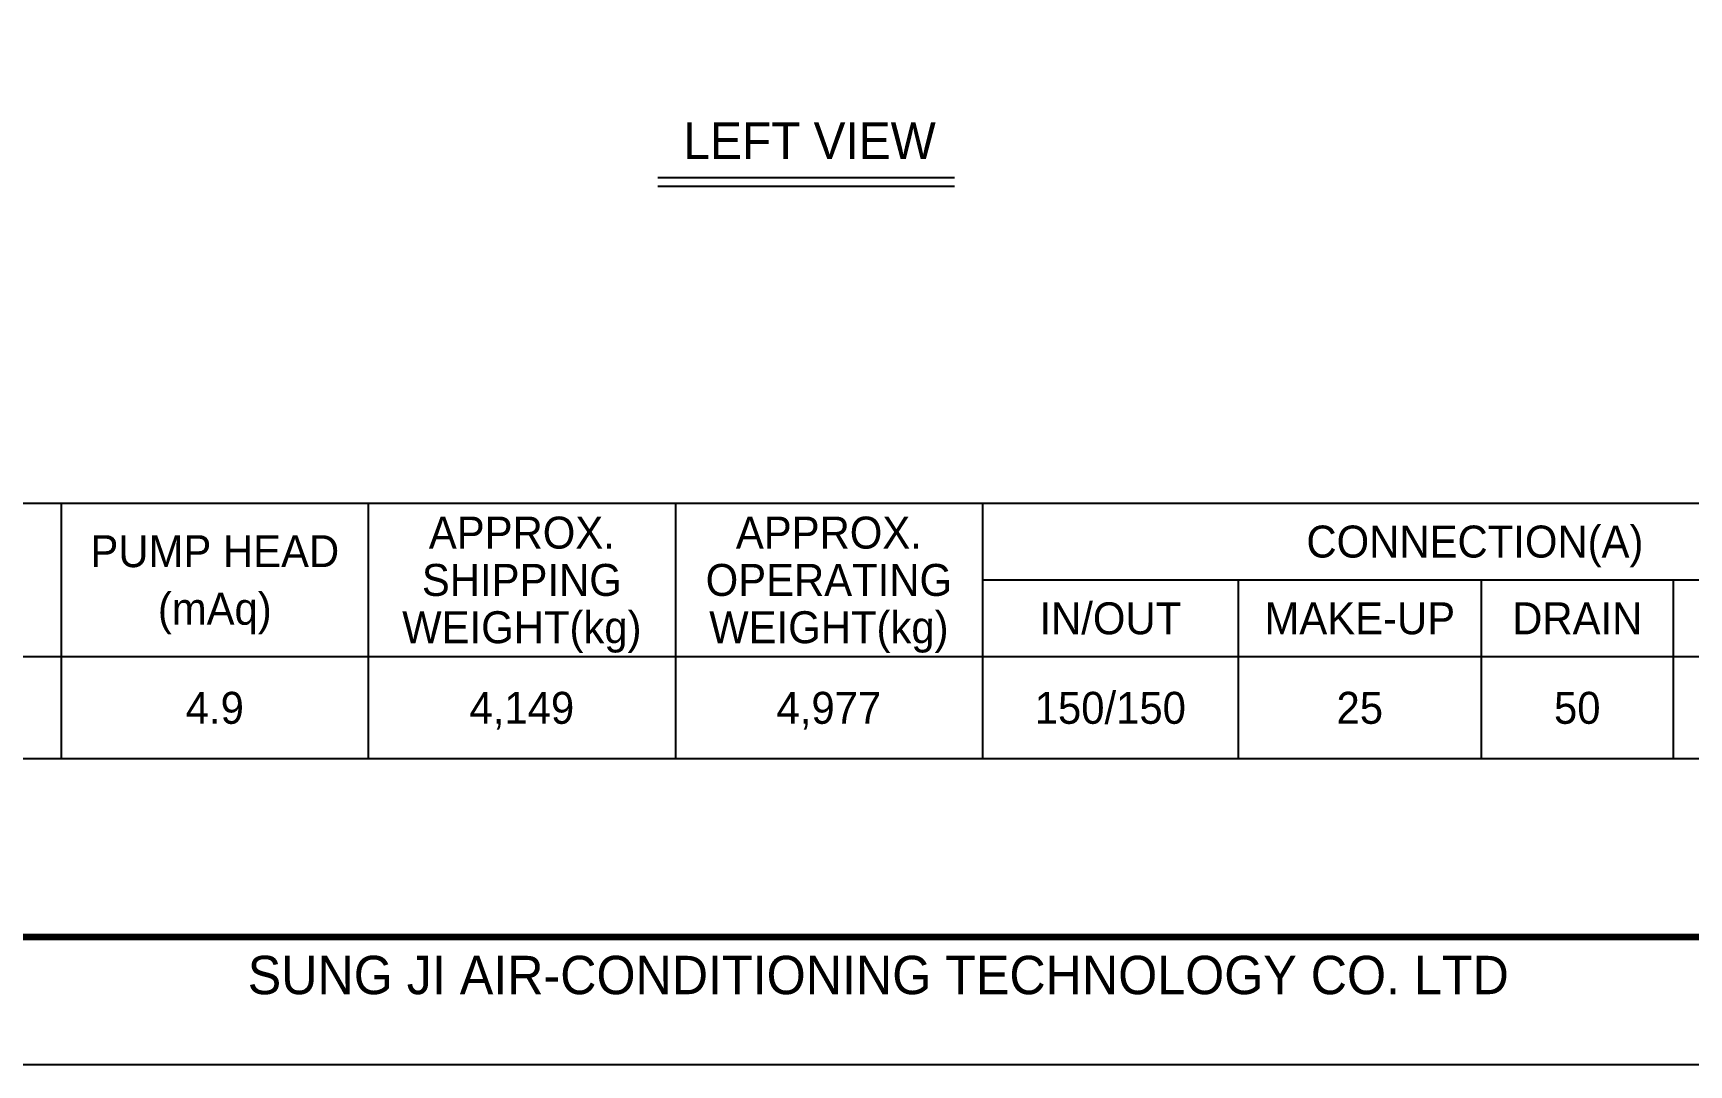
# Model space of a CAD drawing. Header units: millimetres. Extents: x -17070 to 46249, y -291348 to 35795.
# Drawn here: x 26132 to 35192, y 15000 to 20648 of the extents above; entities that cross this region are included whole.
import ezdxf
from ezdxf.enums import TextEntityAlignment as Align

# ---------------------------------------------------------------- set-up
doc = ezdxf.new("R2010")
doc.units = ezdxf.units.MM
for name, color, linetype in [('냉각탑_box', 1, 'Continuous'), ('냉각탑_form', 1, 'Continuous'), ('냉각탑_text', 3, 'Continuous')]:
    doc.layers.add(name, color=color, linetype=linetype)
doc.styles.add('돋움', font='Dotum.ttf')

msp = doc.modelspace()

# ---------------------------------------------------------------- linework, layer by layer
at = {"layer": 'Defpoints'}
msp.add_lwpolyline([(16841.8, 35795.3), (46249, 35795.3), (46249, 15000.2), (16841.8, 15000.2)], close=True, dxfattribs=at)
at = {"layer": '냉각탑_box'}
for p, q in [((29551.3, 19857), (31174.7, 19857)), ((29551.3, 19810.4), (31174.7, 19810.4)), ((26286.6, 18074.7), (26286.6, 16674.7)), ((27966.6, 18074.7), (27966.6, 16674.7)), ((29646.6, 18074.7), (29646.6, 16674.7)), ((31326.6, 18074.7), (31326.6, 16674.7)), ((31326.6, 17654.7), (36716.6, 17654.7)), ((32726.6, 17654.7), (32726.6, 16674.7)), ((34056.6, 17654.7), (34056.6, 16674.7)), ((35106.6, 17654.7), (35106.6, 16674.7)), ((21666.6, 17234.7), (36716.6, 17234.7))]:
    msp.add_line(p, q, dxfattribs=at)
msp.add_lwpolyline([(21666.6, 18074.7), (36716.6, 18074.7), (36716.6, 16674.7), (21666.6, 16674.7)], close=True, dxfattribs=at)
at = {"layer": '냉각탑_form', "const_width": 35}
msp.add_lwpolyline([(17542, 35095.1), (17542, 15700.4), (45548.9, 15700.4), (45548.9, 35095.1)], close=True, dxfattribs=at)

# ---------------------------------------------------------------- texts
at = {"layer": '냉각탑_form', "style": '돋움'}
msp.add_text('SUNG JI AIR-CONDITIONING TECHNOLOGY CO. LTD', height=210.051, dxfattribs=at).set_placement((27306.7, 15387.2))
at = {"layer": '냉각탑_text', "style": '돋움'}
for s, height, p in [('LEFT VIEW', 199.97, (30381.2, 20059.2)), ('APPROX.', 175, (28806.6, 17913.7)), ('APPROX.', 175, (30486.6, 17913.7)), ('CONNECTION(A)', 175, (34021.6, 17864.7)), ('PUMP HEAD', 175, (27126.6, 17812.2)), ('SHIPPING', 175, (28806.6, 17654.7)), ('OPERATING', 175, (30486.6, 17654.7)), ('(mAq)', 175, (27126.6, 17497.2)), ('WEIGHT(kg)', 175, (28806.6, 17395.7)), ('WEIGHT(kg)', 175, (30486.6, 17395.7)), ('IN/OUT', 175, (32026.6, 17444.7)), ('MAKE-UP', 175, (33391.6, 17444.7)), ('DRAIN', 175, (34581.6, 17444.7)), ('4.9', 175, (27126.6, 16954.7)), ('4,149', 175, (28806.6, 16954.7)), ('4,977', 175, (30486.6, 16954.7)), ('150/150', 175, (32026.6, 16954.7)), ('25', 175, (33391.6, 16954.7)), ('50', 175, (34581.6, 16954.7))]:
    msp.add_text(s, height=height, dxfattribs=at).set_placement(p, align=Align.MIDDLE_CENTER)

doc.saveas('drawing.dxf')
